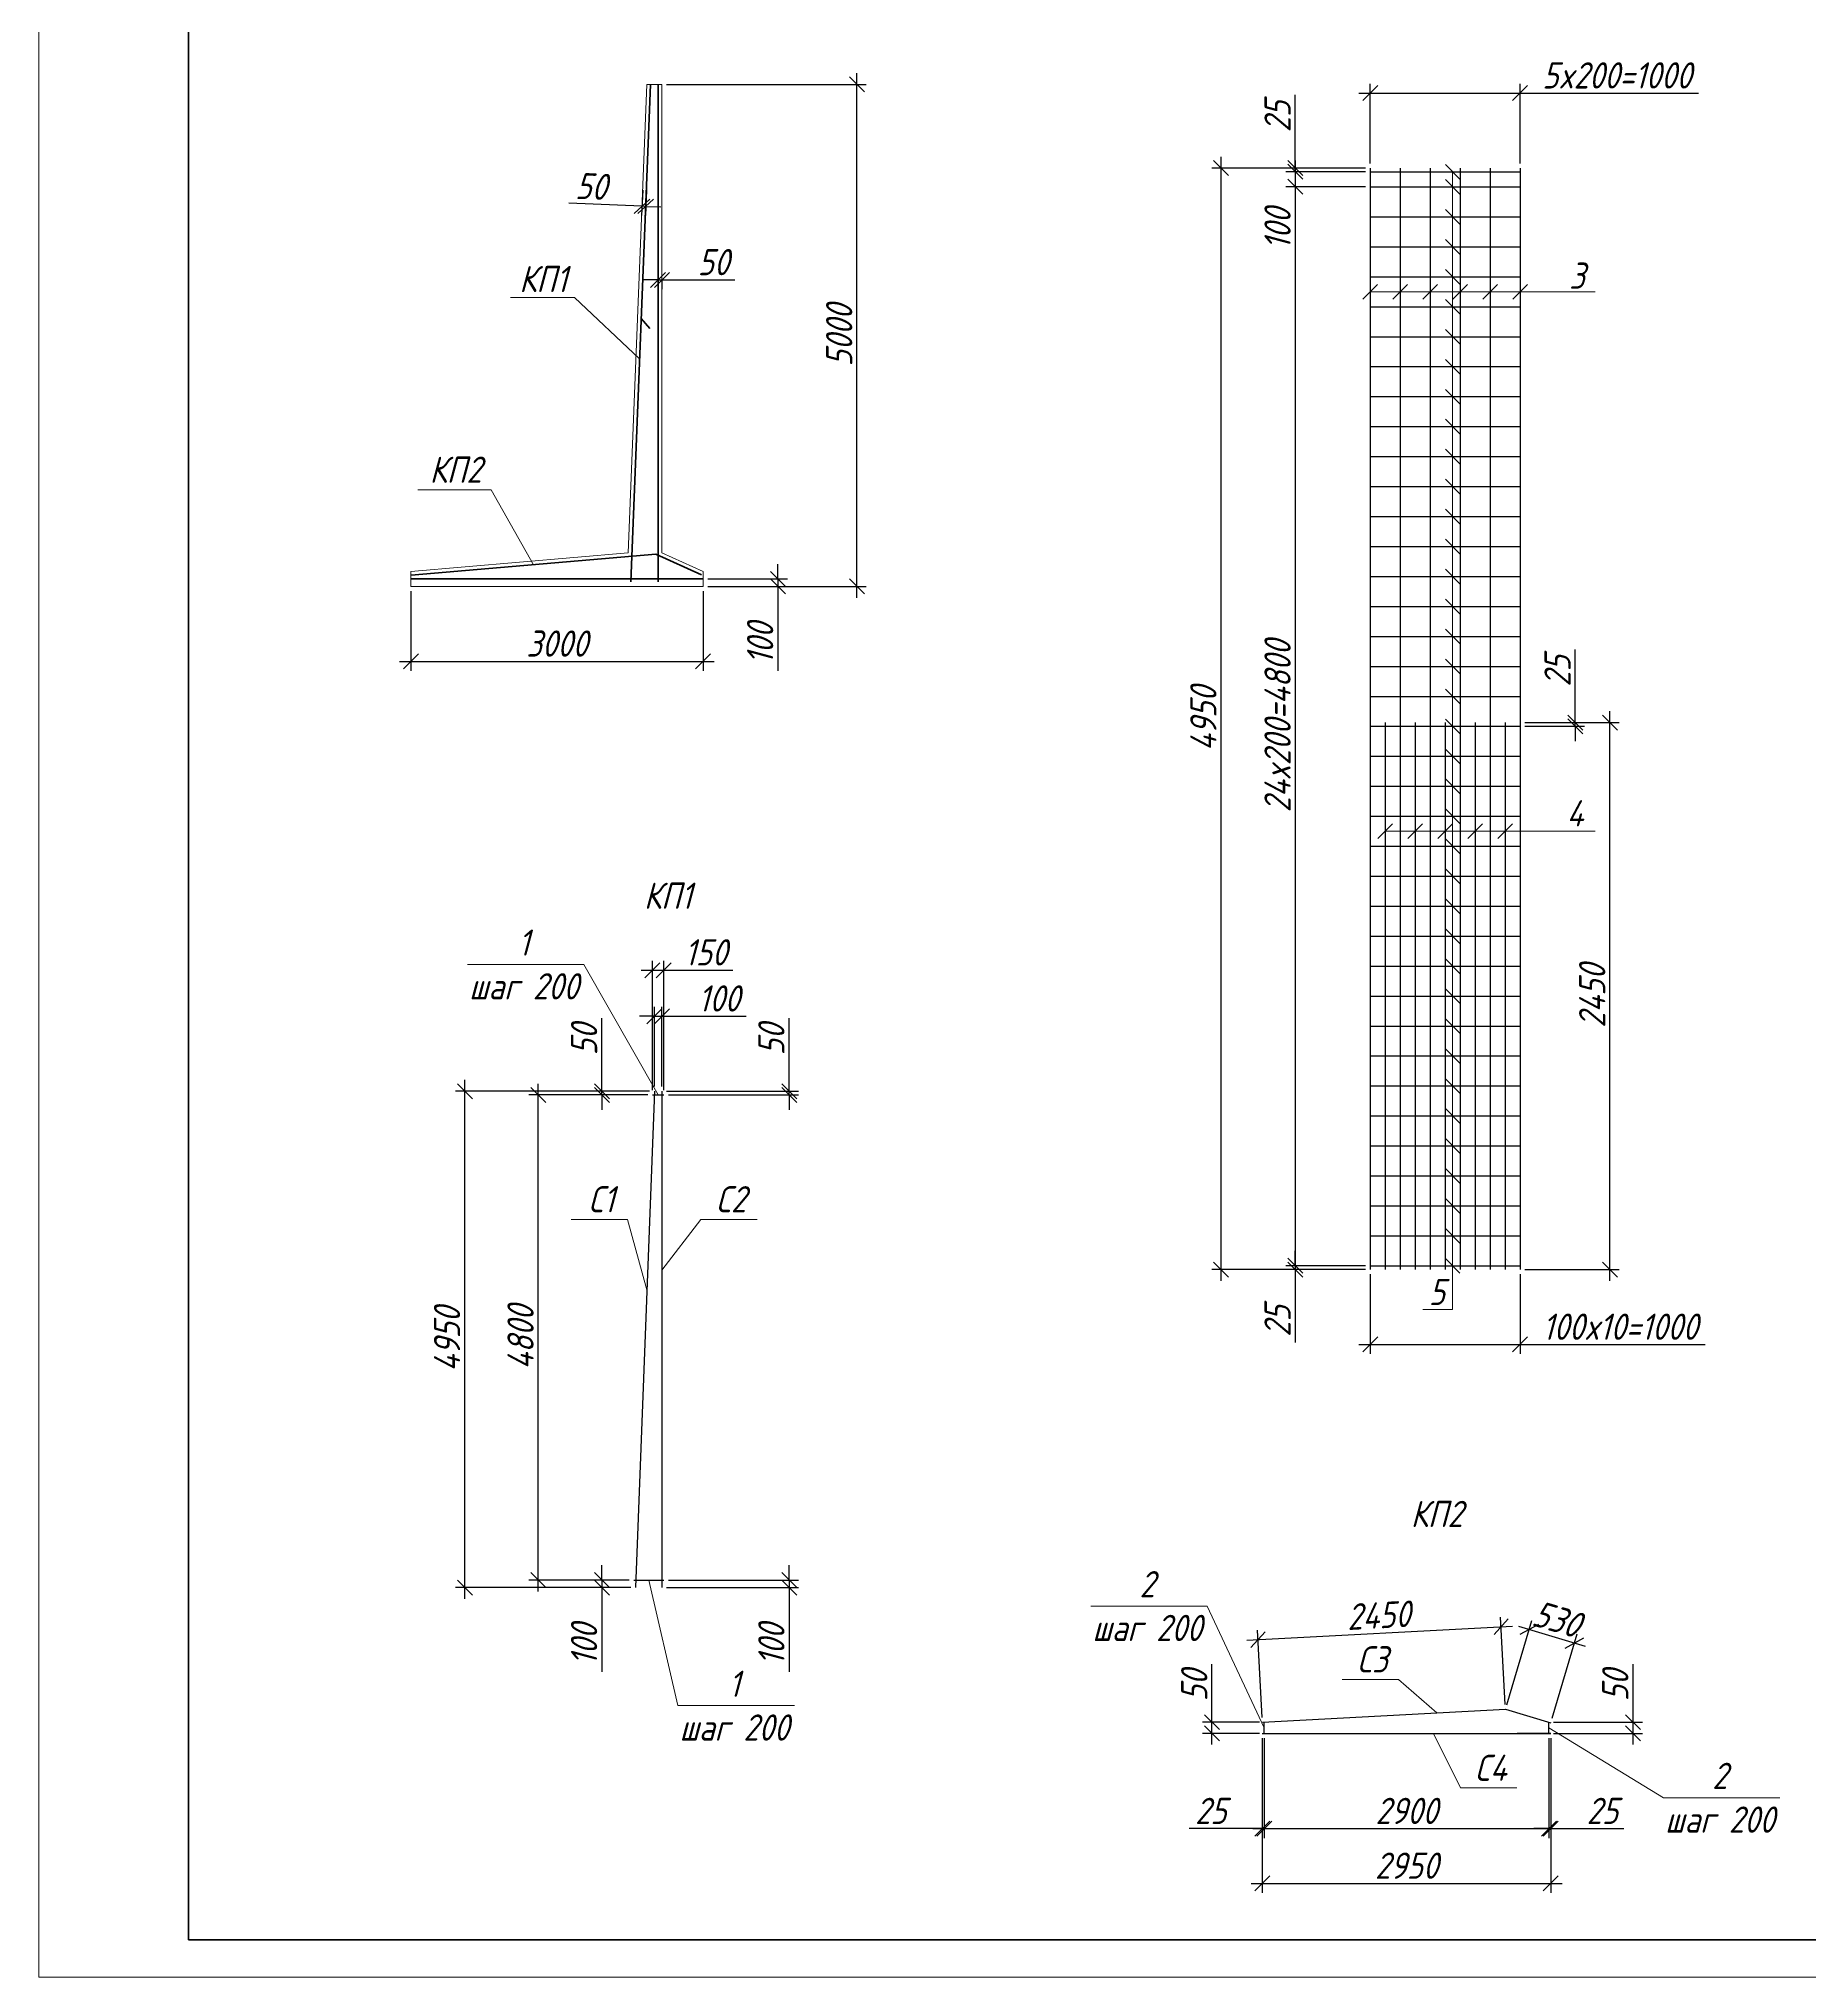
# Model space of a CAD drawing. Header units: millimetres. Extents: x -1004 to 900128, y -352756 to 107728.
# Drawn here: x 415780 to 439412, y -105533 to -79662 of the extents above; entities that cross this region are included whole.
import ezdxf

# ---------------------------------------------------------------- set-up
doc = ezdxf.new("R2010")
doc.units = ezdxf.units.MM
for name, color, linetype, lineweight in [('basic', 95, 'Continuous', 30), ('frame', 173, 'Continuous', 40), ('size', 45, 'Continuous', 20), ('text', 13, 'Continuous', 20), ('thick', 42, 'Continuous', 35), ('thin', 153, 'Continuous', 18)]:
    doc.layers.add(name, color=color, linetype=linetype, lineweight=lineweight)
doc.styles.add('Structures', font='isocpeur.ttf', dxfattribs={"width": 0.85, "oblique": 15})
doc.dimstyles.new('structures 3.5', dxfattribs={"dimtxt": 3.5, "dimasz": 2, "dimexe": 1.25, "dimexo": 0.625, "dimtad": 1, "dimtxsty": 'Structures', "dimblk": 'OBLIQUE', "dimcen": 2.5, "dimdle": 1.5, "dimadec": 0, "dimazin": 0, "dimtfac": 1, "dimtmove": 0, "dimatfit": 3, "dimfxl": 1, "dimarcsym": 0})
doc.dimstyles.new('structures 3.5 50', dxfattribs={"dimtxt": 3.5, "dimasz": 2, "dimexe": 1.25, "dimexo": 0.625, "dimtad": 1, "dimlfac": 0.5, "dimtxsty": 'Structures', "dimblk": 'OBLIQUE', "dimcen": 2.5, "dimdle": 1.5, "dimadec": 0, "dimazin": 0, "dimtfac": 1, "dimtmove": 0, "dimatfit": 3, "dimfxl": 1, "dimarcsym": 0})

# ---------------------------------------------------------------- blocks, each defined once
blk = doc.blocks.new('_Oblique')
at = {"color": 0, "linetype": 'ByBlock', "lineweight": -2}
blk.add_line((-0.5, -0.5), (0.5, 0.5), dxfattribs=at)
blk = doc.blocks.new('*D773')
at = {"layer": 'Defpoints', "color": 0, "transparency": 16777216}
for p in [(420747, -86972), (424647, -86972), (424647, -87972)]:
    blk.add_point(p, dxfattribs=at)
at = {"layer": 'size', "color": 0, "lineweight": -2, "transparency": 16777216}
for p, q in [((420747, -87034), (420747, -88097)), ((424647, -87034), (424647, -88097)), ((420597, -87972), (424797, -87972))]:
    blk.add_line(p, q, dxfattribs=at)
at = {"layer": 'size', "color": 0, "lineweight": -2, "transparency": 16777216, "xscale": 200, "yscale": 200, "zscale": 200, "rotation": 180}
blk.add_blockref('_Oblique', (420747, -87972), dxfattribs=at)
at = {"layer": 'size', "color": 0, "lineweight": -2, "transparency": 16777216, "xscale": 200, "yscale": 200, "zscale": 200}
blk.add_blockref('_Oblique', (424647, -87972), dxfattribs=at)
at = {"layer": 'size', "color": 0, "transparency": 16777216, "insert": (422697, -87734), "char_height": 350, "attachment_point": 5, "style": 'Structures'}
blk.add_mtext('3000', dxfattribs=at)
blk = doc.blocks.new('*D774')
at = {"layer": 'Defpoints', "color": 0, "transparency": 16777216}
for p in [(423843, -81620), (423893, -81622), (423832, -81897)]:
    blk.add_point(p, dxfattribs=at)
at = {"layer": 'size', "color": 0, "lineweight": -2, "transparency": 16777216}
for p, q in [((423841, -81682), (423827, -82021)), ((423890, -81684), (423877, -82023)), ((423832, -81897), (422857, -81858)), ((423882, -81899), (423832, -81897)), ((423882, -81899), (424082, -81907))]:
    blk.add_line(p, q, dxfattribs=at)
at = {"layer": 'size', "color": 0, "lineweight": -2, "transparency": 16777216, "xscale": 200, "yscale": 200, "zscale": 200}
for p, rotation in [((423832, -81897), 357.7093899573621), ((423882, -81899), 177.7093899573621)]:
    blk.add_blockref('_Oblique', p, dxfattribs=dict(at, rotation=rotation))
at = {"layer": 'size', "color": 0, "transparency": 16777216, "insert": (423154, -81632), "char_height": 350, "attachment_point": 5, "rotation": 357.7094, "style": 'Structures'}
blk.add_mtext('50', dxfattribs=at)
blk = doc.blocks.new('*D775')
at = {"layer": 'Defpoints', "color": 0, "transparency": 16777216}
for p in [(424647, -86872), (424647, -86972), (425647, -86972)]:
    blk.add_point(p, dxfattribs=at)
at = {"layer": 'size', "color": 0, "lineweight": -2, "transparency": 16777216}
for p, q in [((424709, -86872), (425772, -86872)), ((425647, -86872), (425647, -86672)), ((425647, -86872), (425647, -86972)), ((424709, -86972), (425772, -86972)), ((425647, -86972), (425647, -88096))]:
    blk.add_line(p, q, dxfattribs=at)
at = {"layer": 'size', "color": 0, "lineweight": -2, "transparency": 16777216, "xscale": 200, "yscale": 200, "zscale": 200}
for p, rotation in [((425647, -86872), 270), ((425647, -86972), 90)]:
    blk.add_blockref('_Oblique', p, dxfattribs=dict(at, rotation=rotation))
at = {"layer": 'size', "color": 0, "transparency": 16777216, "insert": (425409, -87734), "char_height": 350, "attachment_point": 5, "rotation": 90, "style": 'Structures'}
blk.add_mtext('100', dxfattribs=at)
blk = doc.blocks.new('*D776')
at = {"layer": 'Defpoints', "color": 0, "transparency": 16777216}
for p in [(424097, -80272), (426701, -80272), (424647, -86972)]:
    blk.add_point(p, dxfattribs=at)
at = {"layer": 'size', "color": 0, "lineweight": -2, "transparency": 16777216}
for p, q in [((426701, -87122), (426701, -80122)), ((424159, -80272), (426826, -80272)), ((424709, -86972), (426826, -86972))]:
    blk.add_line(p, q, dxfattribs=at)
at = {"layer": 'size', "color": 0, "lineweight": -2, "transparency": 16777216, "xscale": 200, "yscale": 200, "zscale": 200}
for p, rotation in [((426701, -80272), 90), ((426701, -86972), 270)]:
    blk.add_blockref('_Oblique', p, dxfattribs=dict(at, rotation=rotation))
at = {"layer": 'size', "color": 0, "transparency": 16777216, "insert": (426464, -83622), "char_height": 350, "attachment_point": 5, "rotation": 90, "style": 'Structures'}
blk.add_mtext('5000', dxfattribs=at)
blk = doc.blocks.new('*D777')
at = {"layer": 'Defpoints', "color": 0, "transparency": 16777216}
for p in [(424047, -82804), (424097, -82804), (424097, -82881)]:
    blk.add_point(p, dxfattribs=at)
at = {"layer": 'size', "color": 0, "lineweight": -2, "transparency": 16777216}
for p, q in [((424047, -82881), (423847, -82881)), ((424047, -82867), (424047, -83006)), ((424047, -82881), (424097, -82881)), ((424097, -82867), (424097, -83006)), ((424097, -82881), (425073, -82881))]:
    blk.add_line(p, q, dxfattribs=at)
at = {"layer": 'size', "color": 0, "lineweight": -2, "transparency": 16777216, "xscale": 200, "yscale": 200, "zscale": 200}
blk.add_blockref('_Oblique', (424047, -82881), dxfattribs=at)
at = {"layer": 'size', "color": 0, "lineweight": -2, "transparency": 16777216, "xscale": 200, "yscale": 200, "zscale": 200, "rotation": 180}
blk.add_blockref('_Oblique', (424097, -82881), dxfattribs=at)
at = {"layer": 'size', "color": 0, "transparency": 16777216, "insert": (424785, -82643), "char_height": 350, "attachment_point": 5, "style": 'Structures'}
blk.add_mtext('50', dxfattribs=at)
blk = doc.blocks.new('*D778')
at = {"layer": 'Defpoints', "color": 0, "transparency": 16777216}
for p in [(424122, -92093), (423972, -93758), (424122, -93758)]:
    blk.add_point(p, dxfattribs=at)
at = {"layer": 'size', "color": 0, "lineweight": -2, "transparency": 16777216}
for p, q in [((423822, -92093), (424122, -92093)), ((423972, -93695), (423972, -91968)), ((424122, -93695), (424122, -91968)), ((424122, -92093), (425046, -92093))]:
    blk.add_line(p, q, dxfattribs=at)
at = {"layer": 'size', "color": 0, "lineweight": -2, "transparency": 16777216, "xscale": 200, "yscale": 200, "zscale": 200, "rotation": 180}
blk.add_blockref('_Oblique', (423972, -92093), dxfattribs=at)
at = {"layer": 'size', "color": 0, "lineweight": -2, "transparency": 16777216, "xscale": 200, "yscale": 200, "zscale": 200}
blk.add_blockref('_Oblique', (424122, -92093), dxfattribs=at)
at = {"layer": 'size', "color": 0, "transparency": 16777216, "insert": (424684, -91855), "char_height": 350, "attachment_point": 5, "style": 'Structures'}
blk.add_mtext('150', dxfattribs=at)
blk = doc.blocks.new('*D779')
at = {"layer": 'Defpoints', "color": 0, "transparency": 16777216}
for p in [(423297, -93708), (423972, -93758), (423997, -93708)]:
    blk.add_point(p, dxfattribs=at)
at = {"layer": 'size', "color": 0, "lineweight": -2, "transparency": 16777216}
for p, q in [((423297, -93708), (423297, -92732)), ((423934, -93708), (423172, -93708)), ((423909, -93758), (423172, -93758)), ((423297, -93758), (423297, -93708)), ((423297, -93758), (423297, -93958))]:
    blk.add_line(p, q, dxfattribs=at)
at = {"layer": 'size', "color": 0, "lineweight": -2, "transparency": 16777216, "xscale": 200, "yscale": 200, "zscale": 200}
for p, rotation in [((423297, -93708), 270), ((423297, -93758), 90)]:
    blk.add_blockref('_Oblique', p, dxfattribs=dict(at, rotation=rotation))
at = {"layer": 'size', "color": 0, "transparency": 16777216, "insert": (423059, -93020), "char_height": 350, "attachment_point": 5, "rotation": 90, "style": 'Structures'}
blk.add_mtext('50', dxfattribs=at)
blk = doc.blocks.new('*D780')
at = {"layer": 'Defpoints', "color": 0, "transparency": 16777216}
for p in [(424097, -93708), (424122, -93758), (425797, -93708)]:
    blk.add_point(p, dxfattribs=at)
at = {"layer": 'size', "color": 0, "lineweight": -2, "transparency": 16777216}
for p, q in [((425797, -93708), (425797, -92732)), ((424159, -93708), (425922, -93708)), ((424184, -93758), (425922, -93758)), ((425797, -93758), (425797, -93708)), ((425797, -93758), (425797, -93958))]:
    blk.add_line(p, q, dxfattribs=at)
at = {"layer": 'size', "color": 0, "lineweight": -2, "transparency": 16777216, "xscale": 200, "yscale": 200, "zscale": 200}
for p, rotation in [((425797, -93708), 270), ((425797, -93758), 90)]:
    blk.add_blockref('_Oblique', p, dxfattribs=dict(at, rotation=rotation))
at = {"layer": 'size', "color": 0, "transparency": 16777216, "insert": (425559, -93020), "char_height": 350, "attachment_point": 5, "rotation": 90, "style": 'Structures'}
blk.add_mtext('50', dxfattribs=at)
blk = doc.blocks.new('*D781')
at = {"layer": 'Defpoints', "color": 0, "transparency": 16777216}
for p in [(424097, -92708), (423997, -93708), (424097, -93708)]:
    blk.add_point(p, dxfattribs=at)
at = {"layer": 'size', "color": 0, "lineweight": -2, "transparency": 16777216}
for p, q in [((423997, -93645), (423997, -92583)), ((424097, -93645), (424097, -92583)), ((423997, -92708), (423797, -92708)), ((423997, -92708), (424097, -92708)), ((424097, -92708), (425221, -92708))]:
    blk.add_line(p, q, dxfattribs=at)
at = {"layer": 'size', "color": 0, "lineweight": -2, "transparency": 16777216, "xscale": 200, "yscale": 200, "zscale": 200}
blk.add_blockref('_Oblique', (423997, -92708), dxfattribs=at)
at = {"layer": 'size', "color": 0, "lineweight": -2, "transparency": 16777216, "xscale": 200, "yscale": 200, "zscale": 200, "rotation": 180}
blk.add_blockref('_Oblique', (424097, -92708), dxfattribs=at)
at = {"layer": 'size', "color": 0, "transparency": 16777216, "insert": (424859, -92470), "char_height": 350, "attachment_point": 5, "style": 'Structures'}
blk.add_mtext('100', dxfattribs=at)
blk = doc.blocks.new('*D782')
at = {"layer": 'Defpoints', "color": 0, "transparency": 16777216}
for p in [(423297, -100333), (423722, -100233), (423747, -100333)]:
    blk.add_point(p, dxfattribs=at)
at = {"layer": 'size', "color": 0, "lineweight": -2, "transparency": 16777216}
for p, q in [((423297, -100233), (423297, -100033)), ((423659, -100233), (423172, -100233)), ((423684, -100333), (423172, -100333)), ((423297, -100233), (423297, -100333)), ((423297, -100333), (423297, -101457))]:
    blk.add_line(p, q, dxfattribs=at)
at = {"layer": 'size', "color": 0, "lineweight": -2, "transparency": 16777216, "xscale": 200, "yscale": 200, "zscale": 200}
for p, rotation in [((423297, -100233), 270), ((423297, -100333), 90)]:
    blk.add_blockref('_Oblique', p, dxfattribs=dict(at, rotation=rotation))
at = {"layer": 'size', "color": 0, "transparency": 16777216, "insert": (423059, -101095), "char_height": 350, "attachment_point": 5, "rotation": 90, "style": 'Structures'}
blk.add_mtext('100', dxfattribs=at)
blk = doc.blocks.new('*D783')
at = {"layer": 'Defpoints', "color": 0, "transparency": 16777216}
for p in [(424097, -100333), (424122, -100233), (425797, -100333)]:
    blk.add_point(p, dxfattribs=at)
at = {"layer": 'size', "color": 0, "lineweight": -2, "transparency": 16777216}
for p, q in [((425797, -100233), (425797, -100033)), ((424159, -100333), (425922, -100333)), ((424184, -100233), (425922, -100233)), ((425797, -100233), (425797, -100333)), ((425797, -100333), (425797, -101457))]:
    blk.add_line(p, q, dxfattribs=at)
at = {"layer": 'size', "color": 0, "lineweight": -2, "transparency": 16777216, "xscale": 200, "yscale": 200, "zscale": 200}
for p, rotation in [((425797, -100233), 270), ((425797, -100333), 90)]:
    blk.add_blockref('_Oblique', p, dxfattribs=dict(at, rotation=rotation))
at = {"layer": 'size', "color": 0, "transparency": 16777216, "insert": (425559, -101095), "char_height": 350, "attachment_point": 5, "rotation": 90, "style": 'Structures'}
blk.add_mtext('100', dxfattribs=at)
blk = doc.blocks.new('*D784')
at = {"layer": 'Defpoints', "color": 0, "transparency": 16777216}
for p in [(422448, -93758), (423972, -93758), (423722, -100233)]:
    blk.add_point(p, dxfattribs=at)
at = {"layer": 'size', "color": 0, "lineweight": -2, "transparency": 16777216}
for p, q in [((422448, -100383), (422448, -93608)), ((423909, -93758), (422323, -93758)), ((423659, -100233), (422323, -100233))]:
    blk.add_line(p, q, dxfattribs=at)
at = {"layer": 'size', "color": 0, "lineweight": -2, "transparency": 16777216, "xscale": 200, "yscale": 200, "zscale": 200}
for p, rotation in [((422448, -93758), 90), ((422448, -100233), 270)]:
    blk.add_blockref('_Oblique', p, dxfattribs=dict(at, rotation=rotation))
at = {"layer": 'size', "color": 0, "transparency": 16777216, "insert": (422211, -96995), "char_height": 350, "attachment_point": 5, "rotation": 90, "style": 'Structures'}
blk.add_mtext('4800', dxfattribs=at)
blk = doc.blocks.new('*D785')
at = {"layer": 'Defpoints', "color": 0, "transparency": 16777216}
for p in [(421468, -93708), (423997, -93708), (423747, -100333)]:
    blk.add_point(p, dxfattribs=at)
at = {"layer": 'size', "color": 0, "lineweight": -2, "transparency": 16777216}
for p, q in [((421468, -100483), (421468, -93558)), ((423934, -93708), (421343, -93708)), ((423684, -100333), (421343, -100333))]:
    blk.add_line(p, q, dxfattribs=at)
at = {"layer": 'size', "color": 0, "lineweight": -2, "transparency": 16777216, "xscale": 200, "yscale": 200, "zscale": 200}
for p, rotation in [((421468, -93708), 90), ((421468, -100333), 270)]:
    blk.add_blockref('_Oblique', p, dxfattribs=dict(at, rotation=rotation))
at = {"layer": 'size', "color": 0, "transparency": 16777216, "insert": (421230, -97020), "char_height": 350, "attachment_point": 5, "rotation": 90, "style": 'Structures'}
blk.add_mtext('4950', dxfattribs=at)
blk = doc.blocks.new('*D786')
at = {"layer": 'Defpoints', "color": 0, "transparency": 16777216}
for p in [(435299, -100854), (432113, -102131), (435358, -101957)]:
    blk.add_point(p, dxfattribs=at)
at = {"layer": 'size', "color": 0, "lineweight": -2, "transparency": 16777216}
for p, q in [((431904, -101035), (435449, -100846)), ((435355, -101895), (435292, -100729)), ((432109, -102068), (432047, -100902))]:
    blk.add_line(p, q, dxfattribs=at)
at = {"layer": 'size', "color": 0, "lineweight": -2, "transparency": 16777216, "xscale": 200, "yscale": 200, "zscale": 200}
for p, rotation in [((435299, -100854), 3.060367913369876), ((432054, -101027), 183.0603679133699)]:
    blk.add_blockref('_Oblique', p, dxfattribs=dict(at, rotation=rotation))
at = {"layer": 'size', "color": 0, "transparency": 16777216, "insert": (433664, -100703), "char_height": 350, "attachment_point": 5, "rotation": 3.0604, "style": 'Structures'}
blk.add_mtext('2450', dxfattribs=at)
blk = doc.blocks.new('*D787')
at = {"layer": 'Defpoints', "color": 0, "transparency": 16777216}
for p in [(436279, -101072), (435358, -101957), (435962, -102137)]:
    blk.add_point(p, dxfattribs=at)
at = {"layer": 'size', "color": 0, "lineweight": -2, "transparency": 16777216}
for p, q in [((435376, -101897), (435711, -100772)), ((435531, -100849), (436423, -101114)), ((435980, -102077), (436314, -100952))]:
    blk.add_line(p, q, dxfattribs=at)
at = {"layer": 'size', "color": 0, "lineweight": -2, "transparency": 16777216, "xscale": 200, "yscale": 200, "zscale": 200}
for p, rotation in [((435675, -100892), 163.4311708203997), ((436279, -101072), 343.4311708203997)]:
    blk.add_blockref('_Oblique', p, dxfattribs=dict(at, rotation=rotation))
at = {"layer": 'size', "color": 0, "transparency": 16777216, "insert": (436045, -100754), "char_height": 350, "attachment_point": 5, "rotation": 343.4312, "style": 'Structures'}
blk.add_mtext('530', dxfattribs=at)
blk = doc.blocks.new('*D788')
at = {"layer": 'Defpoints', "color": 0, "transparency": 16777216}
for p in [(432137, -102279), (435937, -102279), (435937, -103550)]:
    blk.add_point(p, dxfattribs=at)
at = {"layer": 'size', "color": 0, "lineweight": -2, "transparency": 16777216}
for p, q in [((432137, -102342), (432137, -103675)), ((435937, -102342), (435937, -103675)), ((431987, -103550), (436087, -103550))]:
    blk.add_line(p, q, dxfattribs=at)
at = {"layer": 'size', "color": 0, "lineweight": -2, "transparency": 16777216, "xscale": 200, "yscale": 200, "zscale": 200, "rotation": 180}
blk.add_blockref('_Oblique', (432137, -103550), dxfattribs=at)
at = {"layer": 'size', "color": 0, "lineweight": -2, "transparency": 16777216, "xscale": 200, "yscale": 200, "zscale": 200}
blk.add_blockref('_Oblique', (435937, -103550), dxfattribs=at)
at = {"layer": 'size', "color": 0, "transparency": 16777216, "insert": (434037, -103313), "char_height": 350, "attachment_point": 5, "style": 'Structures'}
blk.add_mtext('2900', dxfattribs=at)
blk = doc.blocks.new('*D789')
at = {"layer": 'Defpoints', "color": 0, "transparency": 16777216}
for p in [(435937, -102279), (435962, -102279), (435962, -103550)]:
    blk.add_point(p, dxfattribs=at)
at = {"layer": 'size', "color": 0, "lineweight": -2, "transparency": 16777216}
for p, q in [((435937, -102342), (435937, -103675)), ((435962, -102342), (435962, -103675)), ((435937, -103550), (435737, -103550)), ((435937, -103550), (435962, -103550)), ((435962, -103550), (436938, -103550))]:
    blk.add_line(p, q, dxfattribs=at)
at = {"layer": 'size', "color": 0, "lineweight": -2, "transparency": 16777216, "xscale": 200, "yscale": 200, "zscale": 200}
blk.add_blockref('_Oblique', (435937, -103550), dxfattribs=at)
at = {"layer": 'size', "color": 0, "lineweight": -2, "transparency": 16777216, "xscale": 200, "yscale": 200, "zscale": 200, "rotation": 180}
blk.add_blockref('_Oblique', (435962, -103550), dxfattribs=at)
at = {"layer": 'size', "color": 0, "transparency": 16777216, "insert": (436650, -103313), "char_height": 350, "attachment_point": 5, "style": 'Structures'}
blk.add_mtext('25', dxfattribs=at)
blk = doc.blocks.new('*D790')
at = {"layer": 'Defpoints', "color": 0, "transparency": 16777216}
for p in [(432112, -102279), (432137, -102279), (432112, -103550)]:
    blk.add_point(p, dxfattribs=at)
at = {"layer": 'size', "color": 0, "lineweight": -2, "transparency": 16777216}
for p, q in [((432112, -102342), (432112, -103675)), ((432137, -102342), (432137, -103675)), ((432112, -103550), (431136, -103550)), ((432137, -103550), (432112, -103550)), ((432137, -103550), (432337, -103550))]:
    blk.add_line(p, q, dxfattribs=at)
at = {"layer": 'size', "color": 0, "lineweight": -2, "transparency": 16777216, "xscale": 200, "yscale": 200, "zscale": 200}
blk.add_blockref('_Oblique', (432112, -103550), dxfattribs=at)
at = {"layer": 'size', "color": 0, "lineweight": -2, "transparency": 16777216, "xscale": 200, "yscale": 200, "zscale": 200, "rotation": 180}
blk.add_blockref('_Oblique', (432137, -103550), dxfattribs=at)
at = {"layer": 'size', "color": 0, "transparency": 16777216, "insert": (431424, -103313), "char_height": 350, "attachment_point": 5, "style": 'Structures'}
blk.add_mtext('25', dxfattribs=at)
blk = doc.blocks.new('*D791')
at = {"layer": 'Defpoints', "color": 0, "transparency": 16777216}
for p in [(432112, -102279), (435962, -102279), (435962, -104281)]:
    blk.add_point(p, dxfattribs=at)
at = {"layer": 'size', "color": 0, "lineweight": -2, "transparency": 16777216}
for p, q in [((432112, -102342), (432112, -104406)), ((435962, -102342), (435962, -104406)), ((431962, -104281), (436112, -104281))]:
    blk.add_line(p, q, dxfattribs=at)
at = {"layer": 'size', "color": 0, "lineweight": -2, "transparency": 16777216, "xscale": 200, "yscale": 200, "zscale": 200, "rotation": 180}
blk.add_blockref('_Oblique', (432112, -104281), dxfattribs=at)
at = {"layer": 'size', "color": 0, "lineweight": -2, "transparency": 16777216, "xscale": 200, "yscale": 200, "zscale": 200}
blk.add_blockref('_Oblique', (435962, -104281), dxfattribs=at)
at = {"layer": 'size', "color": 0, "transparency": 16777216, "insert": (434037, -104044), "char_height": 350, "attachment_point": 5, "style": 'Structures'}
blk.add_mtext('2950', dxfattribs=at)
blk = doc.blocks.new('*D792')
at = {"layer": 'Defpoints', "color": 0, "transparency": 16777216}
for p in [(431440, -102129), (432137, -102129), (432137, -102279)]:
    blk.add_point(p, dxfattribs=at)
at = {"layer": 'size', "color": 0, "lineweight": -2, "transparency": 16777216}
for p, q in [((431440, -102129), (431440, -101354)), ((432074, -102129), (431315, -102129)), ((431440, -102429), (431440, -102129)), ((432074, -102279), (431315, -102279))]:
    blk.add_line(p, q, dxfattribs=at)
at = {"layer": 'size', "color": 0, "lineweight": -2, "transparency": 16777216, "xscale": 200, "yscale": 200, "zscale": 200}
for p, rotation in [((431440, -102129), 90), ((431440, -102279), 270)]:
    blk.add_blockref('_Oblique', p, dxfattribs=dict(at, rotation=rotation))
at = {"layer": 'size', "color": 0, "transparency": 16777216, "insert": (431203, -101641), "char_height": 350, "attachment_point": 5, "rotation": 90, "style": 'Structures'}
blk.add_mtext('50', dxfattribs=at)
blk = doc.blocks.new('*D793')
at = {"layer": 'Defpoints', "color": 0, "transparency": 16777216}
for p in [(435937, -102129), (437061, -102129), (435937, -102279)]:
    blk.add_point(p, dxfattribs=at)
at = {"layer": 'size', "color": 0, "lineweight": -2, "transparency": 16777216}
for p, q in [((437061, -102129), (437061, -101354)), ((435999, -102129), (437186, -102129)), ((437061, -102429), (437061, -102129)), ((435999, -102279), (437186, -102279))]:
    blk.add_line(p, q, dxfattribs=at)
at = {"layer": 'size', "color": 0, "lineweight": -2, "transparency": 16777216, "xscale": 200, "yscale": 200, "zscale": 200}
for p, rotation in [((437061, -102129), 90), ((437061, -102279), 270)]:
    blk.add_blockref('_Oblique', p, dxfattribs=dict(at, rotation=rotation))
at = {"layer": 'size', "color": 0, "transparency": 16777216, "insert": (436823, -101641), "char_height": 350, "attachment_point": 5, "rotation": 90, "style": 'Structures'}
blk.add_mtext('50', dxfattribs=at)
blk = doc.blocks.new('*D794')
at = {"layer": 'Defpoints', "color": 0, "transparency": 16777216}
for p in [(433552, -81638), (432552, -96038), (433552, -96038)]:
    blk.add_point(p, dxfattribs=at)
at = {"layer": 'size', "color": 0, "lineweight": -2, "transparency": 16777216}
for p, q in [((432552, -81488), (432552, -96188)), ((433490, -81638), (432427, -81638)), ((433490, -96038), (432427, -96038))]:
    blk.add_line(p, q, dxfattribs=at)
at = {"layer": 'size', "color": 0, "lineweight": -2, "transparency": 16777216, "xscale": 200, "yscale": 200, "zscale": 200}
for p, rotation in [((432552, -81638), 90), ((432552, -96038), 270)]:
    blk.add_blockref('_Oblique', p, dxfattribs=dict(at, rotation=rotation))
at = {"layer": 'size', "color": 0, "transparency": 16777216, "insert": (432315, -88838), "char_height": 350, "attachment_point": 5, "rotation": 90, "style": 'Structures'}
blk.add_mtext('24x200=4800', dxfattribs=at)
blk = doc.blocks.new('*D795')
at = {"layer": 'Defpoints', "color": 0, "transparency": 16777216}
for p in [(432552, -81388), (433552, -81388), (433552, -81438)]:
    blk.add_point(p, dxfattribs=at)
at = {"layer": 'size', "color": 0, "lineweight": -2, "transparency": 16777216}
for p, q in [((432552, -81388), (432552, -80412)), ((433490, -81388), (432427, -81388)), ((433490, -81438), (432427, -81438)), ((432552, -81438), (432552, -81388)), ((432552, -81438), (432552, -81638))]:
    blk.add_line(p, q, dxfattribs=at)
at = {"layer": 'size', "color": 0, "lineweight": -2, "transparency": 16777216, "xscale": 200, "yscale": 200, "zscale": 200}
for p, rotation in [((432552, -81388), 270), ((432552, -81438), 90)]:
    blk.add_blockref('_Oblique', p, dxfattribs=dict(at, rotation=rotation))
at = {"layer": 'size', "color": 0, "transparency": 16777216, "insert": (432315, -80700), "char_height": 350, "attachment_point": 5, "rotation": 90, "style": 'Structures'}
blk.add_mtext('25', dxfattribs=at)
blk = doc.blocks.new('*D796')
at = {"layer": 'Defpoints', "color": 0, "transparency": 16777216}
for p in [(432552, -96088), (433552, -96038), (433552, -96088)]:
    blk.add_point(p, dxfattribs=at)
at = {"layer": 'size', "color": 0, "lineweight": -2, "transparency": 16777216}
for p, q in [((432552, -96038), (432552, -95838)), ((433490, -96038), (432427, -96038)), ((433490, -96088), (432427, -96088)), ((432552, -96038), (432552, -96088)), ((432552, -96088), (432552, -97064))]:
    blk.add_line(p, q, dxfattribs=at)
at = {"layer": 'size', "color": 0, "lineweight": -2, "transparency": 16777216, "xscale": 200, "yscale": 200, "zscale": 200}
for p, rotation in [((432552, -96038), 270), ((432552, -96088), 90)]:
    blk.add_blockref('_Oblique', p, dxfattribs=dict(at, rotation=rotation))
at = {"layer": 'size', "color": 0, "transparency": 16777216, "insert": (432315, -96776), "char_height": 350, "attachment_point": 5, "rotation": 90, "style": 'Structures'}
blk.add_mtext('25', dxfattribs=at)
blk = doc.blocks.new('*D797')
at = {"layer": 'Defpoints', "color": 0, "transparency": 16777216}
for p in [(431562, -81388), (433552, -81388), (433552, -96088)]:
    blk.add_point(p, dxfattribs=at)
at = {"layer": 'size', "color": 0, "lineweight": -2, "transparency": 16777216}
for p, q in [((433490, -81388), (431437, -81388)), ((431562, -96238), (431562, -81238)), ((433490, -96088), (431437, -96088))]:
    blk.add_line(p, q, dxfattribs=at)
at = {"layer": 'size', "color": 0, "lineweight": -2, "transparency": 16777216, "xscale": 200, "yscale": 200, "zscale": 200}
for p, rotation in [((431562, -81388), 90), ((431562, -96088), 270)]:
    blk.add_blockref('_Oblique', p, dxfattribs=dict(at, rotation=rotation))
at = {"layer": 'size', "color": 0, "transparency": 16777216, "insert": (431325, -88738), "char_height": 350, "attachment_point": 5, "rotation": 90, "style": 'Structures'}
blk.add_mtext('4950', dxfattribs=at)
blk = doc.blocks.new('*D798')
at = {"layer": 'Defpoints', "color": 0, "transparency": 16777216}
for p in [(435552, -88788), (436752, -88788), (435552, -96088)]:
    blk.add_point(p, dxfattribs=at)
at = {"layer": 'size', "color": 0, "lineweight": -2, "transparency": 16777216}
for p, q in [((436752, -96238), (436752, -88638)), ((435615, -88788), (436877, -88788)), ((435615, -96088), (436877, -96088))]:
    blk.add_line(p, q, dxfattribs=at)
at = {"layer": 'size', "color": 0, "lineweight": -2, "transparency": 16777216, "xscale": 200, "yscale": 200, "zscale": 200}
for p, rotation in [((436752, -88788), 90), ((436752, -96088), 270)]:
    blk.add_blockref('_Oblique', p, dxfattribs=dict(at, rotation=rotation))
at = {"layer": 'size', "color": 0, "transparency": 16777216, "insert": (436515, -92438), "char_height": 350, "attachment_point": 5, "rotation": 90, "style": 'Structures'}
blk.add_mtext('2450', dxfattribs=at)
blk = doc.blocks.new('*D799')
at = {"layer": 'Defpoints', "color": 0, "transparency": 16777216}
for p in [(435552, -88788), (435552, -88838), (436289, -88788)]:
    blk.add_point(p, dxfattribs=at)
at = {"layer": 'size', "color": 0, "lineweight": -2, "transparency": 16777216}
for p, q in [((436289, -88788), (436289, -87812)), ((435615, -88788), (436414, -88788)), ((435615, -88838), (436414, -88838)), ((436289, -88838), (436289, -88788)), ((436289, -88838), (436289, -89038))]:
    blk.add_line(p, q, dxfattribs=at)
at = {"layer": 'size', "color": 0, "lineweight": -2, "transparency": 16777216, "xscale": 200, "yscale": 200, "zscale": 200}
for p, rotation in [((436289, -88788), 270), ((436289, -88838), 90)]:
    blk.add_blockref('_Oblique', p, dxfattribs=dict(at, rotation=rotation))
at = {"layer": 'size', "color": 0, "transparency": 16777216, "insert": (436052, -88100), "char_height": 350, "attachment_point": 5, "rotation": 90, "style": 'Structures'}
blk.add_mtext('25', dxfattribs=at)
blk = doc.blocks.new('*D800')
at = {"layer": 'Defpoints', "color": 0, "transparency": 16777216}
for p in [(435552, -80388), (433552, -81388), (435552, -81388)]:
    blk.add_point(p, dxfattribs=at)
at = {"layer": 'size', "color": 0, "lineweight": -2, "transparency": 16777216}
for p, q in [((433402, -80388), (435552, -80388)), ((433552, -81326), (433552, -80263)), ((435552, -81326), (435552, -80263)), ((435552, -80388), (437935, -80388))]:
    blk.add_line(p, q, dxfattribs=at)
at = {"layer": 'size', "color": 0, "lineweight": -2, "transparency": 16777216, "xscale": 200, "yscale": 200, "zscale": 200, "rotation": 180}
blk.add_blockref('_Oblique', (433552, -80388), dxfattribs=at)
at = {"layer": 'size', "color": 0, "lineweight": -2, "transparency": 16777216, "xscale": 200, "yscale": 200, "zscale": 200}
blk.add_blockref('_Oblique', (435552, -80388), dxfattribs=at)
at = {"layer": 'size', "color": 0, "transparency": 16777216, "insert": (436844, -80151), "char_height": 350, "attachment_point": 5, "style": 'Structures'}
blk.add_mtext('5x200=1000', dxfattribs=at)
blk = doc.blocks.new('*D801')
at = {"layer": 'Defpoints', "color": 0, "transparency": 16777216}
for p in [(433552, -96088), (435552, -96088), (435552, -97088)]:
    blk.add_point(p, dxfattribs=at)
at = {"layer": 'size', "color": 0, "lineweight": -2, "transparency": 16777216}
for p, q in [((433552, -96151), (433552, -97213)), ((435552, -96151), (435552, -97213)), ((433402, -97088), (435552, -97088)), ((435552, -97088), (438024, -97088))]:
    blk.add_line(p, q, dxfattribs=at)
at = {"layer": 'size', "color": 0, "lineweight": -2, "transparency": 16777216, "xscale": 200, "yscale": 200, "zscale": 200, "rotation": 180}
blk.add_blockref('_Oblique', (433552, -97088), dxfattribs=at)
at = {"layer": 'size', "color": 0, "lineweight": -2, "transparency": 16777216, "xscale": 200, "yscale": 200, "zscale": 200}
blk.add_blockref('_Oblique', (435552, -97088), dxfattribs=at)
at = {"layer": 'size', "color": 0, "transparency": 16777216, "insert": (436888, -96851), "char_height": 350, "attachment_point": 5, "style": 'Structures'}
blk.add_mtext('100x10=1000', dxfattribs=at)
blk = doc.blocks.new('*U749')
at = {"layer": 'thin'}
blk.add_line((97, -97), (-97, 97), dxfattribs=at)
blk = doc.blocks.new('*U750')
at = {"layer": 'size', "color": 0, "linetype": 'ByBlock', "lineweight": -2, "transparency": 16777216}
for p in [(0, 14400), (0, 14000), (0, 13600), (0, 13200), (0, 12800), (0, 12400), (0, 12000), (0, 11600), (0, 11200), (0, 10800), (0, 10400), (0, 10000), (0, 9600), (0, 9200), (0, 8800), (0, 8400), (0, 8000), (0, 7600), (0, 7200), (0, 6800), (0, 6400), (0, 6000), (0, 5600), (0, 5200), (0, 4800), (0, 4400), (0, 4000), (0, 3600), (0, 3200), (0, 2800), (0, 2400), (0, 2000), (0, 1600), (0, 1200), (0, 800), (0, 400), (0, 0)]:
    blk.add_blockref('*U749', p, dxfattribs=at)
blk = doc.blocks.new('*D812')
at = {"layer": 'Defpoints', "color": 0, "transparency": 16777216}
for p in [(433552, -81438), (432552, -81638), (433552, -81638)]:
    blk.add_point(p, dxfattribs=at)
at = {"layer": 'size', "color": 0, "lineweight": -2, "transparency": 16777216}
for p, q in [((433490, -81438), (432427, -81438)), ((432552, -81288), (432552, -81638)), ((433490, -81638), (432427, -81638)), ((432552, -81638), (432552, -82563))]:
    blk.add_line(p, q, dxfattribs=at)
at = {"layer": 'size', "color": 0, "lineweight": -2, "transparency": 16777216, "xscale": 200, "yscale": 200, "zscale": 200}
for p, rotation in [((432552, -81438), 90), ((432552, -81638), 270)]:
    blk.add_blockref('_Oblique', p, dxfattribs=dict(at, rotation=rotation))
at = {"layer": 'size', "color": 0, "transparency": 16777216, "insert": (432315, -82200), "char_height": 350, "attachment_point": 5, "rotation": 90, "style": 'Structures'}
blk.add_mtext('100', dxfattribs=at)

msp = doc.modelspace()

# ---------------------------------------------------------------- linework, layer by layer
at = {"layer": 'basic'}
for p, q in [((433552.437, -81388.136), (433552.437, -96088.136)), ((433552.437, -81438.136), (435552.437, -81438.136)), ((433952.437, -81388.136), (433952.437, -96088.136)), ((434352.437, -81388.136), (434352.437, -96088.136)), ((434752.437, -81388.136), (434752.437, -96088.136)), ((435152.437, -81388.136), (435152.437, -96088.136)), ((435552.437, -81388.136), (435552.437, -96088.136)), ((433552.437, -81638.136), (435552.437, -81638.136)), ((433552.437, -82038.136), (435552.437, -82038.136)), ((433552.437, -82438.136), (435552.437, -82438.136)), ((433552.437, -82838.136), (435552.437, -82838.136)), ((433552.437, -83238.136), (435552.437, -83238.136)), ((433552.437, -83638.136), (435552.437, -83638.136)), ((433552.437, -84038.136), (435552.437, -84038.136)), ((433552.437, -84438.136), (435552.437, -84438.136)), ((433552.437, -84838.136), (435552.437, -84838.136)), ((433552.437, -85238.136), (435552.437, -85238.136)), ((433552.437, -85638.136), (435552.437, -85638.136)), ((433552.437, -86038.136), (435552.437, -86038.136)), ((433552.437, -86438.136), (435552.437, -86438.136)), ((433552.437, -86838.136), (435552.437, -86838.136)), ((433552.437, -87238.136), (435552.437, -87238.136)), ((433552.437, -87638.136), (435552.437, -87638.136)), ((433552.437, -88038.136), (435552.437, -88038.136)), ((433552.437, -88438.136), (435552.437, -88438.136)), ((433552.437, -88838.136), (435552.437, -88838.136)), ((433752.437, -88788.136), (433752.437, -96088.136)), ((434152.437, -88788.136), (434152.437, -96088.136)), ((434552.437, -88788.136), (434552.437, -96088.136)), ((434952.437, -88788.136), (434952.437, -96088.136)), ((435352.437, -88788.136), (435352.437, -96088.136)), ((433552.437, -89238.136), (435552.437, -89238.136)), ((433552.437, -89638.136), (435552.437, -89638.136)), ((433552.437, -90038.136), (435552.437, -90038.136)), ((433552.437, -90438.136), (435552.437, -90438.136)), ((433552.437, -90838.136), (435552.437, -90838.136)), ((433552.437, -91238.136), (435552.437, -91238.136)), ((433552.437, -91638.136), (435552.437, -91638.136)), ((433552.437, -92038.136), (435552.437, -92038.136)), ((433552.437, -92438.136), (435552.437, -92438.136)), ((433552.437, -92838.136), (435552.437, -92838.136)), ((433552.437, -93238.136), (435552.437, -93238.136)), ((433552.437, -93638.136), (435552.437, -93638.136)), ((423996.931, -93707.569), (423746.931, -100332.569)), ((423971.931, -93757.569), (424121.931, -93757.569)), ((424096.931, -93707.569), (424096.931, -100332.569)), ((433552.437, -94038.136), (435552.437, -94038.136)), ((433552.437, -94438.136), (435552.437, -94438.136)), ((433552.437, -94838.136), (435552.437, -94838.136)), ((433552.437, -95238.136), (435552.437, -95238.136)), ((433552.437, -95638.136), (435552.437, -95638.136)), ((433552.437, -96038.136), (435552.437, -96038.136)), ((423721.931, -100232.569), (424121.931, -100232.569)), ((432112.655, -102130.578), (435358.02, -101957.067)), ((432136.861, -102279.284), (432136.861, -102129.284)), ((435358.02, -101957.067), (435961.861, -102136.722)), ((435936.861, -102279.284), (435936.861, -102129.284)), ((432111.861, -102279.284), (435961.861, -102279.284)), ((435961.861, -102279.284), (435511.861, -102279.284))]:
    msp.add_line(p, q, dxfattribs=at)
at = {"layer": 'frame'}
for p, q in [((417780.279, -105033.099), (417780.279, -64033.099)), ((474680.279, -105033.099), (417780.279, -105033.099))]:
    msp.add_line(p, q, dxfattribs=at)
at = {"layer": 'thick'}
for p, q in [((423946.891, -80273.827), (423681.392, -86911.307)), ((424046.931, -80271.828), (424046.931, -86911.307)), ((423821.971, -83396.828), (423936.469, -83528.739)), ((420751.225, -86821.644), (424016.431, -86540.16)), ((424626.241, -86817.347), (424016.431, -86540.16)), ((420746.931, -86871.828), (424646.931, -86871.828))]:
    msp.add_line(p, q, dxfattribs=at)
at = {"layer": 'thin'}
for p, q in [((415780.279, -105533.099), (415780.279, -63533.099)), ((423896.931, -80271.828), (423646.931, -86521.828)), ((424096.931, -80271.828), (423896.931, -80271.828)), ((424096.931, -80271.828), (424096.931, -86521.828)), ((434749.664, -81535.363), (434555.21, -81340.909)), ((434652.437, -81438.136), (434652.437, -96621.69)), ((433455.21, -83135.363), (433649.664, -82940.909)), ((433552.437, -83038.136), (436552.437, -83038.136)), ((433855.21, -83135.363), (434049.664, -82940.909)), ((434255.21, -83135.363), (434449.664, -82940.909)), ((434655.21, -83135.363), (434849.664, -82940.909)), ((435055.21, -83135.363), (435249.664, -82940.909)), ((435455.21, -83135.363), (435649.664, -82940.909)), ((422077.384, -83113.881), (422931.949, -83113.881)), ((422931.949, -83113.881), (423800.507, -83933.423)), ((420841.524, -85683.495), (421816.648, -85683.495)), ((421816.648, -85683.495), (422383.828, -86680.902)), ((420746.931, -86771.828), (423646.931, -86521.828)), ((424646.931, -86771.828), (424096.931, -86521.828)), ((420746.931, -86771.828), (420746.931, -86971.828)), ((424646.931, -86971.828), (424646.931, -86771.828)), ((420746.931, -86971.828), (424646.931, -86971.828)), ((433655.21, -90335.363), (433849.664, -90140.909)), ((433752.437, -90238.136), (436552.437, -90238.136)), ((434055.21, -90335.363), (434249.664, -90140.909)), ((434455.21, -90335.363), (434649.664, -90140.909)), ((434855.21, -90335.363), (435049.664, -90140.909)), ((435255.21, -90335.363), (435449.664, -90140.909)), ((421501.67, -92016.458), (423056.438, -92016.458)), ((423056.438, -92016.458), (424046.931, -93757.569)), ((422885.093, -95419.241), (423638.129, -95419.241)), ((423638.129, -95419.241), (423896.842, -96359.925)), ((424615.302, -95419.241), (424096.931, -96095.832)), ((424615.302, -95419.241), (425368.338, -95419.241)), ((434652.437, -96621.69), (434252.437, -96621.69)), ((424310.881, -101908.503), (423921.931, -100232.569)), ((429821.621, -100579.363), (431376.389, -100579.363)), ((431376.389, -100579.363), (432136.861, -102204.284)), ((433175.53, -101559.663), (433928.566, -101559.663)), ((433928.566, -101559.663), (434439.929, -102006.152)), ((424310.881, -101908.503), (425865.649, -101908.503)), ((434755.083, -103007.607), (434396.854, -102279.284)), ((437465.489, -103137.359), (435936.861, -102204.284)), ((434755.083, -103007.607), (435508.119, -103007.607)), ((437465.489, -103137.359), (439020.257, -103137.359)), ((475180.279, -105533.099), (415780.279, -105533.099))]:
    msp.add_line(p, q, dxfattribs=at)

# ---------------------------------------------------------------- block references
at = {"layer": 'size'}
msp.add_blockref('*U750', (434652.437, -96038.136), dxfattribs=at)

# ---------------------------------------------------------------- texts
at = {"layer": 'text', "char_height": 350, "attachment_point": 5, "style": 'Structures'}
for s, insert, width in [('КП1', (422513.056, -82868.843), 793.67855), ('3', (436311.912, -82824.043), 793.67855), ('КП2', (421344.007, -85414.068), 793.67855), ('4', (436284.283, -89998.814), 793.67855), ('КП1', (424178.014, -91099.363), 793.67855), ('1\\Pшаг 200', (422254.706, -92016.458), 2180.48095), ('С1', (423290.469, -95149.814), 793.67855), ('С2', (425020.678, -95149.814), 793.67855), ('5', (434440.962, -96387.927), 350), ('КП2', (434439.929, -99350.472), 793.67855), ('2\\Pшаг 200', (430574.657, -100579.363), 2180.48095), ('С3', (433580.906, -101290.236), 793.67855), ('1\\Pшаг 200', (425063.917, -101908.503), 2180.48095), ('С4', (435160.459, -102738.18), 793.67855), ('2\\Pшаг 200', (438218.525, -103137.359), 2180.48095)]:
    msp.add_mtext(s, dxfattribs=dict(at, insert=insert, width=width))

# ---------------------------------------------------------------- dimensions: what is measured, and where the dimension line sits
at = {"layer": 'size'}
for base, p1, p2, text, dimstyle, picture, middle in [((435552.437, -80388.136), (433552.437, -81388.136), (435552.437, -81388.136), '5x200=<>', 'structures 3.5 50', '*D800', (436843.578, -80150.636)), ((424646.931, -87971.828), (420746.931, -86971.828), (424646.931, -86971.828), '3000', 'structures 3.5', '*D773', (422696.931, -87734.328)), ((435552.437, -97088.136), (433552.437, -96088.136), (435552.437, -96088.136), '100x10=<>', 'structures 3.5 50', '*D801', (436888.203, -96850.636)), ((435961.861, -104281.192), (432111.861, -102279.284), (435961.861, -102279.284), '2950', 'structures 3.5', '*D791', (434036.861, -104043.692)), ((435936.861, -103550.365), (432136.861, -102279.284), (435936.861, -102279.284), '2900', 'structures 3.5', '*D788', (434036.861, -103312.865))]:
    dim = msp.add_linear_dim(base=base, p1=p1, p2=p2, text=text, dimstyle=dimstyle, dxfattribs=at)
    dim.commit()
    dim.dimension.update_dxf_attribs({"geometry": picture, "text_midpoint": middle})
for base, p1, p2, text, dimstyle, picture, middle in [((426701.005, -80271.828), (424646.931, -86971.828), (424096.931, -80271.828), '5000', 'structures 3.5', '*D776', (426463.505, -83621.828)), ((431562.492, -81388.136), (433552.437, -96088.136), (433552.437, -81388.136), '4950', 'structures 3.5 50', '*D797', (431324.992, -88738.136)), ((432552.437, -96038.136), (433552.437, -81638.136), (433552.437, -96038.136), '24x200=4800', 'structures 3.5 50', '*D794', (432314.937, -88838.136)), ((436752.437, -88788.136), (435552.437, -96088.136), (435552.437, -88788.136), '2450', 'structures 3.5 50', '*D798', (436514.937, -92438.136)), ((421467.785, -93707.569), (423746.931, -100332.569), (423996.931, -93707.569), '4950', 'structures 3.5', '*D785', (421230.285, -97020.069)), ((422448.056, -93757.569), (423721.931, -100232.569), (423971.931, -93757.569), '4800', 'structures 3.5', '*D784', (422210.556, -96995.069)), ((431440.366, -102129.284), (432136.861, -102279.284), (432136.861, -102129.284), '50', 'structures 3.5', '*D792', (431202.866, -101641.393)), ((437060.568, -102129.284), (435936.861, -102279.284), (435936.861, -102129.284), '50', 'structures 3.5', '*D793', (436823.068, -101641.393))]:
    dim = msp.add_linear_dim(base=base, p1=p1, p2=p2, angle=90, text=text, dimstyle=dimstyle, dxfattribs=at)
    dim.commit()
    dim.dimension.update_dxf_attribs({"geometry": picture, "text_midpoint": middle})
for base, p1, p2, dimstyle, picture, middle in [((432552.437, -81388.136), (433552.437, -81438.136), (433552.437, -81388.136), 'structures 3.5 50', '*D795', (432314.937, -80700.245)), ((432552.437, -81638.136), (433552.437, -81438.136), (433552.437, -81638.136), 'structures 3.5 50', '*D812', (432314.937, -82200.402)), ((425646.931, -86971.828), (424646.931, -86871.828), (424646.931, -86971.828), 'structures 3.5', '*D775', (425409.431, -87734.095)), ((436289.173, -88788.136), (435552.437, -88838.136), (435552.437, -88788.136), 'structures 3.5 50', '*D799', (436051.673, -88100.245)), ((423296.931, -93707.569), (423971.931, -93757.569), (423996.931, -93707.569), 'structures 3.5', '*D779', (423059.431, -93019.678)), ((425796.931, -93707.569), (424121.931, -93757.569), (424096.931, -93707.569), 'structures 3.5', '*D780', (425559.431, -93019.678)), ((432552.437, -96088.136), (433552.437, -96038.136), (433552.437, -96088.136), 'structures 3.5 50', '*D796', (432314.937, -96776.027)), ((423296.931, -100332.569), (423721.931, -100232.569), (423746.931, -100332.569), 'structures 3.5', '*D782', (423059.431, -101094.835)), ((425796.931, -100332.569), (424121.931, -100232.569), (424096.931, -100332.569), 'structures 3.5', '*D783', (425559.431, -101094.835))]:
    dim = msp.add_linear_dim(base=base, p1=p1, p2=p2, angle=90, dimstyle=dimstyle, dxfattribs=at)
    dim.commit()
    dim.dimension.update_dxf_attribs({"geometry": picture, "text_midpoint": middle})
dim = msp.add_aligned_dim(p1=(423892.973, -81621.77), p2=(423843.013, -81619.772), distance=276.979, dimstyle='structures 3.5', dxfattribs=at)
dim.commit()
dim.dimension.update_dxf_attribs({"geometry": '*D774', "text_midpoint": (423154.094, -81631.725)})
for base, p1, p2, picture, middle in [((424096.931, -82880.513), (424046.931, -82804.141), (424096.931, -82804.141), '*D777', (424784.822, -82643.013)), ((424121.931, -92092.888), (423971.931, -93757.569), (424121.931, -93757.569), '*D778', (424684.197, -91855.388)), ((424096.931, -92707.569), (423996.931, -93707.569), (424096.931, -93707.569), '*D781', (424859.197, -92470.069)), ((432111.861, -103550.365), (432136.861, -102279.284), (432111.861, -102279.284), '*D790', (431423.97, -103312.865)), ((435961.861, -103550.365), (435936.861, -102279.284), (435961.861, -102279.284), '*D789', (436649.752, -103312.865))]:
    dim = msp.add_linear_dim(base=base, p1=p1, p2=p2, dimstyle='structures 3.5', dxfattribs=at)
    dim.commit()
    dim.dimension.update_dxf_attribs({"geometry": picture, "text_midpoint": middle})
dim = msp.add_aligned_dim(p1=(432112.655, -102130.578), p2=(435358.02, -101957.067), distance=1105.117, text='2450', dimstyle='structures 3.5', dxfattribs=at)
dim.commit()
dim.dimension.update_dxf_attribs({"geometry": '*D786', "text_midpoint": (433663.658, -100703.12)})
dim = msp.add_linear_dim(base=(436278.77, -101071.556), p1=(435358.02, -101957.067), p2=(435961.861, -102136.722), angle=343.4311708, text='530', dimstyle='structures 3.5', dxfattribs=at)
dim.commit()
dim.dimension.update_dxf_attribs({"geometry": '*D787', "text_midpoint": (435976.849, -100981.728), "dimtype": 161})

doc.saveas('drawing.dxf')
